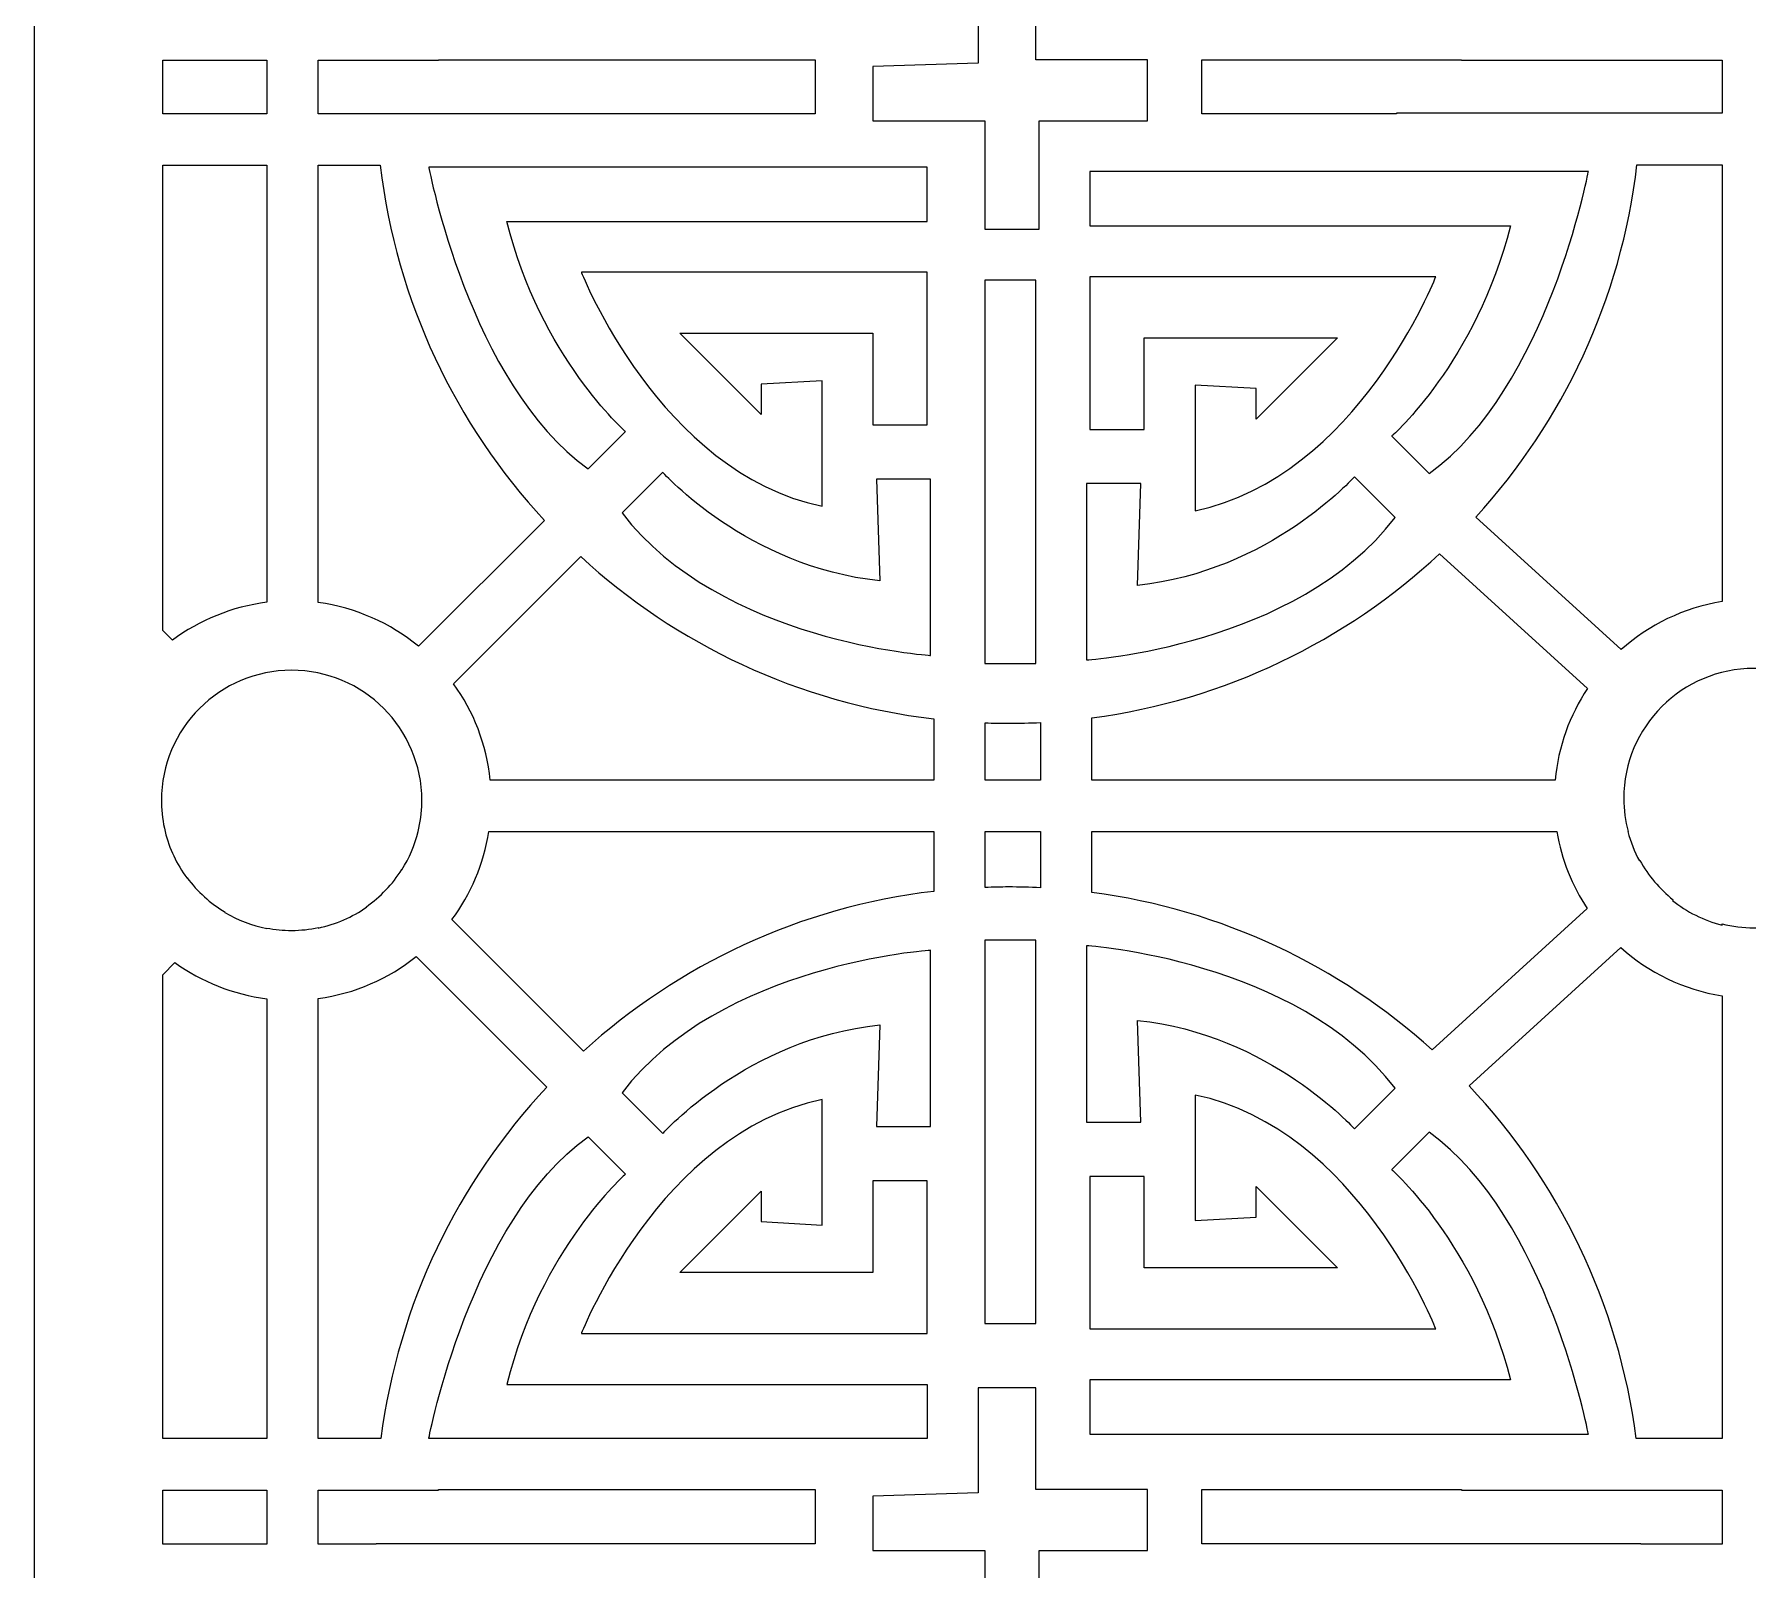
# Model space of a CAD drawing. Header units: centimetres. Extents: x 11.2 to 19.2, y -9 to 9.
# Drawn here: x 11.169 to 15.192, y -0.116 to 3.488 of the extents above; entities that cross this region are included whole.
import ezdxf

# ---------------------------------------------------------------- set-up
doc = ezdxf.new("R2010")
doc.units = ezdxf.units.CM
doc.header["$MEASUREMENT"] = 0
doc.layers.add('layer 1', color=7, linetype='Continuous')

msp = doc.modelspace()

# ---------------------------------------------------------------- linework, layer by layer
at = {"layer": 'layer 1', "color": 250}
for points, knots in [([(11.16922, 9.00077), (11.16922, 9.00077), (19.21435, 9.00077), (19.21435, 9.00077), (19.21435, 9.00077), (19.21435, 9.00077), (19.21435, -9.00021), (19.21435, -9.00021), (19.21435, -9.00021), (19.21435, -9.00021), (11.16922, -9.00021), (11.16922, -9.00021), (11.16922, -9.00021), (11.16922, -9.00021), (11.16922, 9.00077), (11.16922, 9.00077)], [0, 0, 0, 0, 0.2, 0.2, 0.2, 0.2, 0.4, 0.4, 0.4, 0.4, 0.6, 0.6, 0.6, 0.6, 1, 1, 1, 1]), ([(13.52814, 3.0299), (13.52814, 3.0299), (13.40081, 3.0299), (13.40081, 3.0299), (13.40081, 3.0299), (13.40081, 3.0299), (13.40081, 3.28462), (13.40081, 3.28462), (13.40081, 3.28462), (13.40081, 3.28462), (13.13816, 3.28462), (13.13816, 3.28462), (13.13816, 3.28462), (13.13816, 3.28462), (13.13816, 3.41195), (13.13816, 3.41195), (13.13816, 3.41195), (13.13816, 3.41195), (13.38489, 3.41994), (13.38489, 3.41994), (13.38489, 3.41994), (13.38489, 3.41994), (13.38489, 3.66669), (13.38489, 3.66669), (13.38489, 3.66669), (13.38489, 3.66669), (13.5202, 3.66669), (13.5202, 3.66669), (13.5202, 3.66669), (13.5202, 3.66669), (13.5202, 3.42791), (13.5202, 3.42791), (13.5202, 3.42791), (13.5202, 3.42791), (13.78286, 3.42791), (13.78286, 3.42791), (13.78286, 3.42791), (13.78286, 3.42791), (13.78286, 3.28462), (13.78286, 3.28462), (13.78286, 3.28462), (13.78286, 3.28462), (13.52814, 3.28462), (13.52814, 3.28462), (13.52814, 3.28462), (13.52814, 3.28462), (13.52814, 3.0299), (13.52814, 3.0299)], [0, 0, 0, 0, 0.0769231, 0.0769231, 0.0769231, 0.0769231, 0.1538462, 0.1538462, 0.1538462, 0.1538462, 0.2307692, 0.2307692, 0.2307692, 0.2307692, 0.3076923, 0.3076923, 0.3076923, 0.3076923, 0.3846154, 0.3846154, 0.3846154, 0.3846154, 0.4615385, 0.4615385, 0.4615385, 0.4615385, 0.5384615, 0.5384615, 0.5384615, 0.5384615, 0.6153846, 0.6153846, 0.6153846, 0.6153846, 0.6923077, 0.6923077, 0.6923077, 0.6923077, 0.7692308, 0.7692308, 0.7692308, 0.7692308, 0.8461538, 0.8461538, 0.8461538, 0.8461538, 1, 1, 1, 1]), ([(11.71539, 3.30113), (11.71539, 3.30113), (11.71539, 3.42685), (11.71539, 3.42685), (11.71539, 3.42685), (11.71539, 3.42685), (11.47091, 3.42685), (11.47091, 3.42685), (11.47091, 3.42685), (11.47091, 3.42685), (11.47091, 3.30113), (11.47091, 3.30113), (11.47091, 3.30113), (11.47091, 3.30113), (11.71539, 3.30113), (11.71539, 3.30113)], [0, 0, 0, 0, 0.2, 0.2, 0.2, 0.2, 0.4, 0.4, 0.4, 0.4, 0.6, 0.6, 0.6, 0.6, 1, 1, 1, 1]), ([(11.83607, 3.42685), (11.83607, 3.42685), (11.83607, 3.30113), (11.83607, 3.30113), (11.83607, 3.30113), (11.83607, 3.30113), (12.178, 3.30113), (12.178, 3.30113), (12.178, 3.30113), (12.178, 3.30113), (12.178, 3.30052), (12.178, 3.30052), (12.178, 3.30052), (12.178, 3.30052), (13.00284, 3.30052), (13.00284, 3.30052), (13.00284, 3.30052), (13.00284, 3.30052), (13.00284, 3.42791), (13.00284, 3.42791), (13.00284, 3.42791), (13.00284, 3.42791), (12.11791, 3.42791), (12.11791, 3.42791), (12.11791, 3.42791), (12.11791, 3.42791), (12.11791, 3.42685), (12.11791, 3.42685), (12.11791, 3.42685), (12.11791, 3.42685), (11.83607, 3.42685), (11.83607, 3.42685)], [0, 0, 0, 0, 0.1111111, 0.1111111, 0.1111111, 0.1111111, 0.2222222, 0.2222222, 0.2222222, 0.2222222, 0.3333333, 0.3333333, 0.3333333, 0.3333333, 0.4444444, 0.4444444, 0.4444444, 0.4444444, 0.5555556, 0.5555556, 0.5555556, 0.5555556, 0.6666667, 0.6666667, 0.6666667, 0.6666667, 0.7777778, 0.7777778, 0.7777778, 0.7777778, 1, 1, 1, 1]), ([(15.13145, 3.30213), (15.13145, 3.30213), (15.13145, 3.42685), (15.13145, 3.42685), (15.13145, 3.42685), (15.13145, 3.42685), (14.52004, 3.42685), (14.52004, 3.42685), (14.52004, 3.42685), (14.52004, 3.42685), (14.52004, 3.42791), (14.52004, 3.42791), (14.52004, 3.42791), (14.52004, 3.42791), (13.91023, 3.42791), (13.91023, 3.42791), (13.91023, 3.42791), (13.91023, 3.42791), (13.91023, 3.30052), (13.91023, 3.30052), (13.91023, 3.30052), (13.91023, 3.30052), (14.36703, 3.30052), (14.36703, 3.30052), (14.36703, 3.30052), (14.36703, 3.30052), (14.36703, 3.30213), (14.36703, 3.30213), (14.36703, 3.30213), (14.36703, 3.30213), (15.13145, 3.30213), (15.13145, 3.30213)], [0, 0, 0, 0, 0.1111111, 0.1111111, 0.1111111, 0.1111111, 0.2222222, 0.2222222, 0.2222222, 0.2222222, 0.3333333, 0.3333333, 0.3333333, 0.3333333, 0.4444444, 0.4444444, 0.4444444, 0.4444444, 0.5555556, 0.5555556, 0.5555556, 0.5555556, 0.6666667, 0.6666667, 0.6666667, 0.6666667, 0.7777778, 0.7777778, 0.7777778, 0.7777778, 1, 1, 1, 1]), ([(11.49376, 2.06534), (11.5572, 2.11256), (11.63299, 2.14412), (11.71539, 2.15428), (11.71539, 2.15428), (11.71539, 2.15428), (11.71539, 3.18045), (11.71539, 3.18045), (11.71539, 3.18045), (11.71539, 3.18045), (11.47091, 3.18045), (11.47091, 3.18045), (11.47091, 3.18045), (11.47091, 3.18045), (11.47091, 2.08819), (11.47091, 2.08819), (11.47091, 2.08819), (11.47091, 2.08819), (11.49376, 2.06534), (11.49376, 2.06534)], [0, 0, 0, 0, 0.1666667, 0.1666667, 0.1666667, 0.1666667, 0.3333333, 0.3333333, 0.3333333, 0.3333333, 0.5, 0.5, 0.5, 0.5, 0.6666667, 0.6666667, 0.6666667, 0.6666667, 1, 1, 1, 1]), ([(11.83607, 2.15366), (11.92462, 2.14182), (12.00536, 2.10527), (12.0711, 2.05114), (12.0711, 2.05114), (12.0711, 2.05114), (12.36666, 2.3467), (12.36666, 2.3467), (12.36666, 2.3467), (12.15866, 2.5713), (12.01917, 2.86029), (11.98142, 3.18045), (11.98142, 3.18045), (11.98142, 3.18045), (11.83607, 3.18045), (11.83607, 3.18045), (11.83607, 3.18045), (11.83607, 3.18045), (11.83607, 2.15366), (11.83607, 2.15366)], [0, 0, 0, 0, 0.1666667, 0.1666667, 0.1666667, 0.1666667, 0.3333333, 0.3333333, 0.3333333, 0.3333333, 0.5, 0.5, 0.5, 0.5, 0.6666667, 0.6666667, 0.6666667, 0.6666667, 1, 1, 1, 1]), ([(14.89451, 2.04324), (14.95972, 2.10139), (15.04129, 2.14159), (15.13145, 2.15608), (15.13145, 2.15608), (15.13145, 2.15608), (15.13145, 3.18146), (15.13145, 3.18146), (15.13145, 3.18146), (15.13145, 3.18146), (14.93176, 3.18146), (14.93176, 3.18146), (14.93176, 3.18146), (14.89461, 2.86446), (14.75772, 2.57799), (14.55333, 2.35427), (14.55333, 2.35427), (14.55333, 2.35427), (14.89451, 2.04324), (14.89451, 2.04324)], [0, 0, 0, 0, 0.1666667, 0.1666667, 0.1666667, 0.1666667, 0.3333333, 0.3333333, 0.3333333, 0.3333333, 0.5, 0.5, 0.5, 0.5, 0.6666667, 0.6666667, 0.6666667, 0.6666667, 1, 1, 1, 1]), ([(12.0954, 3.17584), (12.0954, 3.17584), (13.26544, 3.17584), (13.26544, 3.17584), (13.26544, 3.17584), (13.26544, 3.17584), (13.26544, 3.04852), (13.26544, 3.04852), (13.26544, 3.04852), (13.26544, 3.04852), (12.27845, 3.04852), (12.27845, 3.04852), (12.27845, 3.04852), (12.35809, 2.73011), (12.55706, 2.55501), (12.55706, 2.55501), (12.55706, 2.55501), (12.55706, 2.55501), (12.46951, 2.46744), (12.46951, 2.46744), (12.46951, 2.46744), (12.19094, 2.66644), (12.0954, 3.17584), (12.0954, 3.17584)], [0, 0, 0, 0, 0.1428571, 0.1428571, 0.1428571, 0.1428571, 0.2857143, 0.2857143, 0.2857143, 0.2857143, 0.4285714, 0.4285714, 0.4285714, 0.4285714, 0.5714286, 0.5714286, 0.5714286, 0.5714286, 0.7142857, 0.7142857, 0.7142857, 0.7142857, 1, 1, 1, 1]), ([(14.44355, 2.4568), (14.44355, 2.4568), (14.35598, 2.54433), (14.35598, 2.54433), (14.35598, 2.54433), (14.35598, 2.54433), (14.55495, 2.71947), (14.63456, 3.03783), (14.63456, 3.03783), (14.63456, 3.03783), (13.64754, 3.03783), (13.64754, 3.03783), (13.64754, 3.03783), (13.64754, 3.03783), (13.64754, 3.16523), (13.64754, 3.16523), (13.64754, 3.16523), (13.64754, 3.16523), (14.81761, 3.16523), (14.81761, 3.16523), (14.81761, 3.16523), (14.81761, 3.16523), (14.7221, 2.65579), (14.44355, 2.4568)], [0, 0, 0, 0, 0.1428571, 0.1428571, 0.1428571, 0.1428571, 0.2857143, 0.2857143, 0.2857143, 0.2857143, 0.4285714, 0.4285714, 0.4285714, 0.4285714, 0.5714286, 0.5714286, 0.5714286, 0.5714286, 0.7142857, 0.7142857, 0.7142857, 0.7142857, 1, 1, 1, 1]), ([(12.68441, 2.78583), (12.68441, 2.78583), (12.87542, 2.59479), (12.87542, 2.59479), (12.87542, 2.59479), (12.87542, 2.59479), (12.87542, 2.66644), (12.87542, 2.66644), (12.87542, 2.66644), (12.87542, 2.66644), (13.01872, 2.67436), (13.01872, 2.67436), (13.01872, 2.67436), (13.01872, 2.67436), (13.01872, 2.37987), (13.01872, 2.37987), (13.01872, 2.37987), (12.63666, 2.45949), (12.45359, 2.92911), (12.45359, 2.92911), (12.45359, 2.92911), (12.45359, 2.92911), (13.26544, 2.92911), (13.26544, 2.92911), (13.26544, 2.92911), (13.26544, 2.92911), (13.26544, 2.57091), (13.26544, 2.57091), (13.26544, 2.57091), (13.26544, 2.57091), (13.13814, 2.57091), (13.13814, 2.57091), (13.13814, 2.57091), (13.13814, 2.57091), (13.13814, 2.78583), (13.13814, 2.78583), (13.13814, 2.78583), (13.13814, 2.78583), (12.68441, 2.78583), (12.68441, 2.78583)], [0, 0, 0, 0, 0.0909091, 0.0909091, 0.0909091, 0.0909091, 0.1818182, 0.1818182, 0.1818182, 0.1818182, 0.2727273, 0.2727273, 0.2727273, 0.2727273, 0.3636364, 0.3636364, 0.3636364, 0.3636364, 0.4545455, 0.4545455, 0.4545455, 0.4545455, 0.5454545, 0.5454545, 0.5454545, 0.5454545, 0.6363636, 0.6363636, 0.6363636, 0.6363636, 0.7272727, 0.7272727, 0.7272727, 0.7272727, 0.8181818, 0.8181818, 0.8181818, 0.8181818, 1, 1, 1, 1]), ([(13.5202, 2.01105), (13.5202, 2.01105), (13.40081, 2.01105), (13.40081, 2.01105), (13.40081, 2.01105), (13.40081, 2.01105), (13.40081, 2.91053), (13.40081, 2.91053), (13.40081, 2.91053), (13.40081, 2.91053), (13.5202, 2.91053), (13.5202, 2.91053), (13.5202, 2.91053), (13.5202, 2.91053), (13.5202, 2.01105), (13.5202, 2.01105)], [0, 0, 0, 0, 0.2, 0.2, 0.2, 0.2, 0.4, 0.4, 0.4, 0.4, 0.6, 0.6, 0.6, 0.6, 1, 1, 1, 1]), ([(14.22862, 2.7752), (14.22862, 2.7752), (13.77493, 2.7752), (13.77493, 2.7752), (13.77493, 2.7752), (13.77493, 2.7752), (13.77493, 2.56029), (13.77493, 2.56029), (13.77493, 2.56029), (13.77493, 2.56029), (13.64754, 2.56029), (13.64754, 2.56029), (13.64754, 2.56029), (13.64754, 2.56029), (13.64754, 2.9185), (13.64754, 2.9185), (13.64754, 2.9185), (13.64754, 2.9185), (14.45947, 2.9185), (14.45947, 2.9185), (14.45947, 2.9185), (14.45947, 2.9185), (14.27638, 2.44884), (13.8943, 2.36925), (13.8943, 2.36925), (13.8943, 2.36925), (13.8943, 2.66375), (13.8943, 2.66375), (13.8943, 2.66375), (13.8943, 2.66375), (14.03758, 2.65579), (14.03758, 2.65579), (14.03758, 2.65579), (14.03758, 2.65579), (14.03758, 2.58418), (14.03758, 2.58418), (14.03758, 2.58418), (14.03758, 2.58418), (14.22862, 2.7752), (14.22862, 2.7752)], [0, 0, 0, 0, 0.0909091, 0.0909091, 0.0909091, 0.0909091, 0.1818182, 0.1818182, 0.1818182, 0.1818182, 0.2727273, 0.2727273, 0.2727273, 0.2727273, 0.3636364, 0.3636364, 0.3636364, 0.3636364, 0.4545455, 0.4545455, 0.4545455, 0.4545455, 0.5454545, 0.5454545, 0.5454545, 0.5454545, 0.6363636, 0.6363636, 0.6363636, 0.6363636, 0.7272727, 0.7272727, 0.7272727, 0.7272727, 0.8181818, 0.8181818, 0.8181818, 0.8181818, 1, 1, 1, 1]), ([(13.27343, 2.02965), (13.27343, 2.02965), (12.77995, 2.06151), (12.54909, 2.36397), (12.54909, 2.36397), (12.54909, 2.36397), (12.6446, 2.45949), (12.6446, 2.45949), (12.6446, 2.45949), (12.6446, 2.45949), (12.8436, 2.23661), (13.15404, 2.2048), (13.15404, 2.2048), (13.15404, 2.2048), (13.14611, 2.44355), (13.14611, 2.44355), (13.14611, 2.44355), (13.14611, 2.44355), (13.27343, 2.44355), (13.27343, 2.44355), (13.27343, 2.44355), (13.27343, 2.44355), (13.27343, 2.02965), (13.27343, 2.02965)], [0, 0, 0, 0, 0.1428571, 0.1428571, 0.1428571, 0.1428571, 0.2857143, 0.2857143, 0.2857143, 0.2857143, 0.4285714, 0.4285714, 0.4285714, 0.4285714, 0.5714286, 0.5714286, 0.5714286, 0.5714286, 0.7142857, 0.7142857, 0.7142857, 0.7142857, 1, 1, 1, 1]), ([(13.6396, 2.01904), (13.6396, 2.01904), (13.6396, 2.43294), (13.6396, 2.43294), (13.6396, 2.43294), (13.6396, 2.43294), (13.76697, 2.43294), (13.76697, 2.43294), (13.76697, 2.43294), (13.76697, 2.43294), (13.759, 2.19413), (13.759, 2.19413), (13.759, 2.19413), (14.06941, 2.22596), (14.26838, 2.44884), (14.26838, 2.44884), (14.26838, 2.44884), (14.26838, 2.44884), (14.36394, 2.35335), (14.36394, 2.35335), (14.36394, 2.35335), (14.13309, 2.05087), (13.6396, 2.01904), (13.6396, 2.01904)], [0, 0, 0, 0, 0.1428571, 0.1428571, 0.1428571, 0.1428571, 0.2857143, 0.2857143, 0.2857143, 0.2857143, 0.4285714, 0.4285714, 0.4285714, 0.4285714, 0.5714286, 0.5714286, 0.5714286, 0.5714286, 0.7142857, 0.7142857, 0.7142857, 0.7142857, 1, 1, 1, 1]), ([(12.1537, 1.96308), (12.20052, 1.8982), (12.23118, 1.82087), (12.2397, 1.73701), (12.2397, 1.73701), (12.2397, 1.73701), (13.28109, 1.73701), (13.28109, 1.73701), (13.28109, 1.73701), (13.28109, 1.73701), (13.28109, 1.88062), (13.28109, 1.88062), (13.28109, 1.88062), (12.96316, 1.91804), (12.67602, 2.05588), (12.45215, 2.26153), (12.45215, 2.26153), (12.45215, 2.26153), (12.1537, 1.96308), (12.1537, 1.96308)], [0, 0, 0, 0, 0.1666667, 0.1666667, 0.1666667, 0.1666667, 0.3333333, 0.3333333, 0.3333333, 0.3333333, 0.5, 0.5, 0.5, 0.5, 0.6666667, 0.6666667, 0.6666667, 0.6666667, 1, 1, 1, 1]), ([(14.73963, 1.73701), (14.74694, 1.81599), (14.77384, 1.88929), (14.81544, 1.95201), (14.81544, 1.95201), (14.81544, 1.95201), (14.46832, 2.26845), (14.46832, 2.26845), (14.46832, 2.26845), (14.24811, 2.06342), (13.96557, 1.92448), (13.65218, 1.88324), (13.65218, 1.88324), (13.65218, 1.88324), (13.65218, 1.73701), (13.65218, 1.73701), (13.65218, 1.73701), (13.65218, 1.73701), (14.73963, 1.73701), (14.73963, 1.73701)], [0, 0, 0, 0, 0.1666667, 0.1666667, 0.1666667, 0.1666667, 0.3333333, 0.3333333, 0.3333333, 0.3333333, 0.5, 0.5, 0.5, 0.5, 0.6666667, 0.6666667, 0.6666667, 0.6666667, 1, 1, 1, 1]), ([(11.77336, 1.99488), (11.94216, 1.99488), (12.07906, 1.85803), (12.07915, 1.68925), (12.07915, 1.68925), (12.07915, 1.68925), (12.07915, 1.68881), (12.07915, 1.68881), (12.07915, 1.68881), (12.07914, 1.68708), (12.07911, 1.68536), (12.07908, 1.68363), (12.07908, 1.68363), (12.0786, 1.66047), (12.07553, 1.63795), (12.07017, 1.61633), (12.07017, 1.61633), (12.07017, 1.61633), (12.07041, 1.61633), (12.07041, 1.61633), (12.07041, 1.61633), (12.06255, 1.58414), (12.0496, 1.55395), (12.03245, 1.52666), (12.03245, 1.52666), (12.03245, 1.52666), (12.03207, 1.52704), (12.03207, 1.52704), (12.03207, 1.52704), (12.01037, 1.49267), (11.98201, 1.46294), (11.94881, 1.43963), (11.94881, 1.43963), (11.94881, 1.43963), (11.94939, 1.43905), (11.94939, 1.43905), (11.94939, 1.43905), (11.91594, 1.41545), (11.87754, 1.3984), (11.83607, 1.38975), (11.83607, 1.38975), (11.83607, 1.38975), (11.83607, 1.39074), (11.83607, 1.39074), (11.83607, 1.39074), (11.81582, 1.38652), (11.79485, 1.38429), (11.77336, 1.38429), (11.77336, 1.38429), (11.75354, 1.38429), (11.73416, 1.3862), (11.71539, 1.3898), (11.71539, 1.3898), (11.71539, 1.3898), (11.71539, 1.38881), (11.71539, 1.38881), (11.71539, 1.38881), (11.68003, 1.39561), (11.64683, 1.40848), (11.61694, 1.42632), (11.61694, 1.42632), (11.61694, 1.42632), (11.61756, 1.42694), (11.61756, 1.42694), (11.61756, 1.42694), (11.58253, 1.44772), (11.55201, 1.47529), (11.52781, 1.50785), (11.52781, 1.50785), (11.52781, 1.50785), (11.52739, 1.50743), (11.52739, 1.50743), (11.52739, 1.50743), (11.50366, 1.53951), (11.48606, 1.57638), (11.47631, 1.61633), (11.47631, 1.61633), (11.47631, 1.61633), (11.47655, 1.61633), (11.47655, 1.61633), (11.47655, 1.61633), (11.47121, 1.63789), (11.46814, 1.66035), (11.46764, 1.68344), (11.46764, 1.68344), (11.46761, 1.6853), (11.46757, 1.68715), (11.46757, 1.68902), (11.46757, 1.68902), (11.46757, 1.68902), (11.46757, 1.68915), (11.46757, 1.68915), (11.46757, 1.68915), (11.46761, 1.85798), (11.60453, 1.99488), (11.77336, 1.99488)], [0, 0, 0, 0, 0.04, 0.04, 0.04, 0.04, 0.08, 0.08, 0.08, 0.08, 0.12, 0.12, 0.12, 0.12, 0.16, 0.16, 0.16, 0.16, 0.2, 0.2, 0.2, 0.2, 0.24, 0.24, 0.24, 0.24, 0.28, 0.28, 0.28, 0.28, 0.32, 0.32, 0.32, 0.32, 0.36, 0.36, 0.36, 0.36, 0.4, 0.4, 0.4, 0.4, 0.44, 0.44, 0.44, 0.44, 0.48, 0.48, 0.48, 0.48, 0.52, 0.52, 0.52, 0.52, 0.56, 0.56, 0.56, 0.56, 0.6, 0.6, 0.6, 0.6, 0.64, 0.64, 0.64, 0.64, 0.68, 0.68, 0.68, 0.68, 0.72, 0.72, 0.72, 0.72, 0.76, 0.76, 0.76, 0.76, 0.8, 0.8, 0.8, 0.8, 0.84, 0.84, 0.84, 0.84, 0.88, 0.88, 0.88, 0.88, 0.92, 0.92, 0.92, 0.92, 1, 1, 1, 1]), ([(15.20635, 1.99909), (15.37499, 1.99909), (15.51178, 1.8625), (15.51213, 1.69393), (15.51213, 1.69393), (15.51195, 1.6671), (15.5083, 1.6411), (15.50164, 1.61633), (15.50164, 1.61633), (15.50164, 1.61633), (15.50235, 1.61633), (15.50235, 1.61633), (15.50235, 1.61633), (15.49389, 1.58371), (15.48017, 1.5532), (15.46216, 1.52576), (15.46216, 1.52576), (15.46216, 1.52576), (15.46106, 1.52676), (15.46106, 1.52676), (15.46106, 1.52676), (15.43855, 1.49293), (15.40947, 1.46384), (15.37566, 1.44131), (15.37566, 1.44131), (15.37566, 1.44131), (15.37735, 1.43977), (15.37735, 1.43977), (15.37735, 1.43977), (15.34052, 1.41488), (15.29799, 1.39781), (15.25212, 1.39092), (15.25212, 1.39092), (15.25212, 1.39092), (15.25212, 1.39358), (15.25212, 1.39358), (15.25212, 1.39358), (15.23719, 1.39133), (15.22191, 1.39016), (15.20635, 1.39016), (15.20635, 1.39016), (15.18051, 1.39016), (15.15541, 1.39339), (15.13145, 1.39942), (15.13145, 1.39942), (15.13145, 1.39942), (15.13145, 1.39677), (15.13145, 1.39677), (15.13145, 1.39677), (15.08826, 1.40765), (15.04873, 1.42772), (15.01504, 1.45477), (15.01504, 1.45477), (15.01504, 1.45477), (15.01659, 1.45618), (15.01659, 1.45618), (15.01659, 1.45618), (14.98486, 1.48133), (14.95823, 1.51264), (14.93853, 1.54831), (14.93853, 1.54831), (14.93853, 1.54831), (14.93755, 1.54742), (14.93755, 1.54742), (14.93755, 1.54742), (14.92583, 1.56896), (14.91663, 1.59206), (14.91034, 1.61633), (14.91034, 1.61633), (14.91034, 1.61633), (14.91105, 1.61633), (14.91105, 1.61633), (14.91105, 1.61633), (14.9044, 1.64107), (14.90075, 1.66704), (14.90056, 1.69384), (14.90056, 1.69384), (14.90086, 1.86244), (15.03767, 1.99909), (15.20635, 1.99909)], [0, 0, 0, 0, 0.047619, 0.047619, 0.047619, 0.047619, 0.0952381, 0.0952381, 0.0952381, 0.0952381, 0.1428571, 0.1428571, 0.1428571, 0.1428571, 0.1904762, 0.1904762, 0.1904762, 0.1904762, 0.2380952, 0.2380952, 0.2380952, 0.2380952, 0.2857143, 0.2857143, 0.2857143, 0.2857143, 0.3333333, 0.3333333, 0.3333333, 0.3333333, 0.3809524, 0.3809524, 0.3809524, 0.3809524, 0.4285714, 0.4285714, 0.4285714, 0.4285714, 0.4761905, 0.4761905, 0.4761905, 0.4761905, 0.5238095, 0.5238095, 0.5238095, 0.5238095, 0.5714286, 0.5714286, 0.5714286, 0.5714286, 0.6190476, 0.6190476, 0.6190476, 0.6190476, 0.6666667, 0.6666667, 0.6666667, 0.6666667, 0.7142857, 0.7142857, 0.7142857, 0.7142857, 0.7619048, 0.7619048, 0.7619048, 0.7619048, 0.8095238, 0.8095238, 0.8095238, 0.8095238, 0.8571429, 0.8571429, 0.8571429, 0.8571429, 0.9047619, 0.9047619, 0.9047619, 0.9047619, 1, 1, 1, 1]), ([(13.40177, 1.73701), (13.40177, 1.73701), (13.53151, 1.73701), (13.53151, 1.73701), (13.53151, 1.73701), (13.53151, 1.73701), (13.53151, 1.87227), (13.53151, 1.87227), (13.53151, 1.87227), (13.50667, 1.87103), (13.48168, 1.87037), (13.45654, 1.87037), (13.45654, 1.87037), (13.43819, 1.87037), (13.41995, 1.8708), (13.40177, 1.87146), (13.40177, 1.87146), (13.40177, 1.87146), (13.40177, 1.73701), (13.40177, 1.73701)], [0, 0, 0, 0, 0.1666667, 0.1666667, 0.1666667, 0.1666667, 0.3333333, 0.3333333, 0.3333333, 0.3333333, 0.5, 0.5, 0.5, 0.5, 0.6666667, 0.6666667, 0.6666667, 0.6666667, 1, 1, 1, 1]), ([(12.23649, 1.61633), (12.22453, 1.53965), (12.194, 1.46912), (12.14961, 1.4095), (12.14961, 1.4095), (12.14961, 1.4095), (12.45832, 1.10079), (12.45832, 1.10079), (12.45832, 1.10079), (12.68132, 1.30324), (12.96611, 1.43885), (13.28109, 1.47591), (13.28109, 1.47591), (13.28109, 1.47591), (13.28109, 1.61633), (13.28109, 1.61633), (13.28109, 1.61633), (13.28109, 1.61633), (12.23649, 1.61633), (12.23649, 1.61633)], [0, 0, 0, 0, 0.1666667, 0.1666667, 0.1666667, 0.1666667, 0.3333333, 0.3333333, 0.3333333, 0.3333333, 0.5, 0.5, 0.5, 0.5, 0.6666667, 0.6666667, 0.6666667, 0.6666667, 1, 1, 1, 1]), ([(13.53151, 1.61633), (13.53151, 1.61633), (13.40177, 1.61633), (13.40177, 1.61633), (13.40177, 1.61633), (13.40177, 1.61633), (13.40177, 1.48507), (13.40177, 1.48507), (13.40177, 1.48507), (13.41995, 1.48573), (13.43819, 1.48616), (13.45654, 1.48616), (13.45654, 1.48616), (13.48168, 1.48616), (13.50667, 1.4855), (13.53151, 1.48426), (13.53151, 1.48426), (13.53151, 1.48426), (13.53151, 1.61633), (13.53151, 1.61633)], [0, 0, 0, 0, 0.1666667, 0.1666667, 0.1666667, 0.1666667, 0.3333333, 0.3333333, 0.3333333, 0.3333333, 0.5, 0.5, 0.5, 0.5, 0.6666667, 0.6666667, 0.6666667, 0.6666667, 1, 1, 1, 1]), ([(14.81481, 1.43553), (14.77946, 1.48913), (14.75481, 1.55041), (14.74391, 1.61633), (14.74391, 1.61633), (14.74391, 1.61633), (13.65218, 1.61633), (13.65218, 1.61633), (13.65218, 1.61633), (13.65218, 1.61633), (13.65218, 1.4733), (13.65218, 1.4733), (13.65218, 1.4733), (13.95743, 1.43314), (14.23343, 1.30028), (14.45109, 1.10396), (14.45109, 1.10396), (14.45109, 1.10396), (14.81481, 1.43553), (14.81481, 1.43553)], [0, 0, 0, 0, 0.1666667, 0.1666667, 0.1666667, 0.1666667, 0.3333333, 0.3333333, 0.3333333, 0.3333333, 0.5, 0.5, 0.5, 0.5, 0.6666667, 0.6666667, 0.6666667, 0.6666667, 1, 1, 1, 1]), ([(13.27343, 1.33751), (13.27343, 1.33751), (13.27343, 0.92359), (13.27343, 0.92359), (13.27343, 0.92359), (13.27343, 0.92359), (13.14612, 0.92359), (13.14612, 0.92359), (13.14612, 0.92359), (13.14612, 0.92359), (13.15406, 1.16237), (13.15406, 1.16237), (13.15406, 1.16237), (12.84366, 1.13057), (12.64465, 0.90766), (12.64465, 0.90766), (12.64465, 0.90766), (12.64465, 0.90766), (12.54912, 1.0032), (12.54912, 1.0032), (12.54912, 1.0032), (12.77995, 1.30567), (13.27343, 1.33751), (13.27343, 1.33751)], [0, 0, 0, 0, 0.1428571, 0.1428571, 0.1428571, 0.1428571, 0.2857143, 0.2857143, 0.2857143, 0.2857143, 0.4285714, 0.4285714, 0.4285714, 0.4285714, 0.5714286, 0.5714286, 0.5714286, 0.5714286, 0.7142857, 0.7142857, 0.7142857, 0.7142857, 1, 1, 1, 1]), ([(13.40081, 1.36138), (13.40081, 1.36138), (13.5202, 1.36138), (13.5202, 1.36138), (13.5202, 1.36138), (13.5202, 1.36138), (13.5202, 0.46197), (13.5202, 0.46197), (13.5202, 0.46197), (13.5202, 0.46197), (13.40081, 0.46197), (13.40081, 0.46197), (13.40081, 0.46197), (13.40081, 0.46197), (13.40081, 1.36138), (13.40081, 1.36138)], [0, 0, 0, 0, 0.2, 0.2, 0.2, 0.2, 0.4, 0.4, 0.4, 0.4, 0.6, 0.6, 0.6, 0.6, 1, 1, 1, 1]), ([(13.6396, 1.34812), (13.6396, 1.34812), (14.13315, 1.31628), (14.36397, 1.01382), (14.36397, 1.01382), (14.36397, 1.01382), (14.26844, 0.91832), (14.26844, 0.91832), (14.26844, 0.91832), (14.26844, 0.91832), (14.06944, 1.14117), (13.75906, 1.173), (13.75906, 1.173), (13.75906, 1.173), (13.76697, 0.93424), (13.76697, 0.93424), (13.76697, 0.93424), (13.76697, 0.93424), (13.6396, 0.93424), (13.6396, 0.93424), (13.6396, 0.93424), (13.6396, 0.93424), (13.6396, 1.34812), (13.6396, 1.34812)], [0, 0, 0, 0, 0.1428571, 0.1428571, 0.1428571, 0.1428571, 0.2857143, 0.2857143, 0.2857143, 0.2857143, 0.4285714, 0.4285714, 0.4285714, 0.4285714, 0.5714286, 0.5714286, 0.5714286, 0.5714286, 0.7142857, 0.7142857, 0.7142857, 0.7142857, 1, 1, 1, 1]), ([(15.13145, 1.23052), (15.0409, 1.24507), (14.95901, 1.28555), (14.89366, 1.34412), (14.89366, 1.34412), (14.89366, 1.34412), (14.53751, 1.01944), (14.53751, 1.01944), (14.53751, 1.01944), (14.7472, 0.79707), (14.8891, 0.51006), (14.93004, 0.1914), (14.93004, 0.1914), (14.93004, 0.1914), (15.13145, 0.1914), (15.13145, 0.1914), (15.13145, 0.1914), (15.13145, 0.1914), (15.13145, 1.23052), (15.13145, 1.23052)], [0, 0, 0, 0, 0.1666667, 0.1666667, 0.1666667, 0.1666667, 0.3333333, 0.3333333, 0.3333333, 0.3333333, 0.5, 0.5, 0.5, 0.5, 0.6666667, 0.6666667, 0.6666667, 0.6666667, 1, 1, 1, 1]), ([(11.71539, 1.2239), (11.6354, 1.23377), (11.56165, 1.2638), (11.49937, 1.30875), (11.49937, 1.30875), (11.49937, 1.30875), (11.47091, 1.28029), (11.47091, 1.28029), (11.47091, 1.28029), (11.47091, 1.28029), (11.47091, 0.1914), (11.47091, 0.1914), (11.47091, 0.1914), (11.47091, 0.1914), (11.71539, 0.1914), (11.71539, 0.1914), (11.71539, 0.1914), (11.71539, 0.1914), (11.71539, 1.2239), (11.71539, 1.2239)], [0, 0, 0, 0, 0.1666667, 0.1666667, 0.1666667, 0.1666667, 0.3333333, 0.3333333, 0.3333333, 0.3333333, 0.5, 0.5, 0.5, 0.5, 0.6666667, 0.6666667, 0.6666667, 0.6666667, 1, 1, 1, 1]), ([(12.06572, 1.32272), (12.00097, 1.27098), (11.92223, 1.23604), (11.83607, 1.22452), (11.83607, 1.22452), (11.83607, 1.22452), (11.83607, 0.1914), (11.83607, 0.1914), (11.83607, 0.1914), (11.83607, 0.1914), (11.98301, 0.1914), (11.98301, 0.1914), (11.98301, 0.1914), (12.02372, 0.50845), (12.16436, 0.79422), (12.37231, 1.01613), (12.37231, 1.01613), (12.37231, 1.01613), (12.06572, 1.32272), (12.06572, 1.32272)], [0, 0, 0, 0, 0.1666667, 0.1666667, 0.1666667, 0.1666667, 0.3333333, 0.3333333, 0.3333333, 0.3333333, 0.5, 0.5, 0.5, 0.5, 0.6666667, 0.6666667, 0.6666667, 0.6666667, 1, 1, 1, 1]), ([(12.68444, 0.58133), (12.68444, 0.58133), (13.13816, 0.58133), (13.13816, 0.58133), (13.13816, 0.58133), (13.13816, 0.58133), (13.13816, 0.79627), (13.13816, 0.79627), (13.13816, 0.79627), (13.13816, 0.79627), (13.26549, 0.79627), (13.26549, 0.79627), (13.26549, 0.79627), (13.26549, 0.79627), (13.26549, 0.43807), (13.26549, 0.43807), (13.26549, 0.43807), (13.26549, 0.43807), (12.45359, 0.43807), (12.45359, 0.43807), (12.45359, 0.43807), (12.45359, 0.43807), (12.63666, 0.90766), (13.01874, 0.98729), (13.01874, 0.98729), (13.01874, 0.98729), (13.01874, 0.69277), (13.01874, 0.69277), (13.01874, 0.69277), (13.01874, 0.69277), (12.87545, 0.70074), (12.87545, 0.70074), (12.87545, 0.70074), (12.87545, 0.70074), (12.87545, 0.77238), (12.87545, 0.77238), (12.87545, 0.77238), (12.87545, 0.77238), (12.68444, 0.58133), (12.68444, 0.58133)], [0, 0, 0, 0, 0.0909091, 0.0909091, 0.0909091, 0.0909091, 0.1818182, 0.1818182, 0.1818182, 0.1818182, 0.2727273, 0.2727273, 0.2727273, 0.2727273, 0.3636364, 0.3636364, 0.3636364, 0.3636364, 0.4545455, 0.4545455, 0.4545455, 0.4545455, 0.5454545, 0.5454545, 0.5454545, 0.5454545, 0.6363636, 0.6363636, 0.6363636, 0.6363636, 0.7272727, 0.7272727, 0.7272727, 0.7272727, 0.8181818, 0.8181818, 0.8181818, 0.8181818, 1, 1, 1, 1]), ([(14.22865, 0.59195), (14.22865, 0.59195), (14.03761, 0.78298), (14.03761, 0.78298), (14.03761, 0.78298), (14.03761, 0.78298), (14.03761, 0.71138), (14.03761, 0.71138), (14.03761, 0.71138), (14.03761, 0.71138), (13.89432, 0.7034), (13.89432, 0.7034), (13.89432, 0.7034), (13.89432, 0.7034), (13.89432, 0.9979), (13.89432, 0.9979), (13.89432, 0.9979), (14.2764, 0.91832), (14.45951, 0.4487), (14.45951, 0.4487), (14.45951, 0.4487), (14.45951, 0.4487), (13.64759, 0.4487), (13.64759, 0.4487), (13.64759, 0.4487), (13.64759, 0.4487), (13.64759, 0.80687), (13.64759, 0.80687), (13.64759, 0.80687), (13.64759, 0.80687), (13.77496, 0.80687), (13.77496, 0.80687), (13.77496, 0.80687), (13.77496, 0.80687), (13.77496, 0.59195), (13.77496, 0.59195), (13.77496, 0.59195), (13.77496, 0.59195), (14.22865, 0.59195), (14.22865, 0.59195)], [0, 0, 0, 0, 0.0909091, 0.0909091, 0.0909091, 0.0909091, 0.1818182, 0.1818182, 0.1818182, 0.1818182, 0.2727273, 0.2727273, 0.2727273, 0.2727273, 0.3636364, 0.3636364, 0.3636364, 0.3636364, 0.4545455, 0.4545455, 0.4545455, 0.4545455, 0.5454545, 0.5454545, 0.5454545, 0.5454545, 0.6363636, 0.6363636, 0.6363636, 0.6363636, 0.7272727, 0.7272727, 0.7272727, 0.7272727, 0.8181818, 0.8181818, 0.8181818, 0.8181818, 1, 1, 1, 1]), ([(12.09544, 0.1914), (12.09544, 0.1914), (12.11791, 0.1914), (12.11791, 0.1914), (12.11791, 0.1914), (12.11791, 0.1914), (12.11791, 0.1913), (12.11791, 0.1913), (12.11791, 0.1913), (12.11791, 0.1913), (13.26549, 0.1913), (13.26549, 0.1913), (13.26549, 0.1913), (13.26549, 0.1913), (13.26549, 0.31866), (13.26549, 0.31866), (13.26549, 0.31866), (13.26549, 0.31866), (12.2785, 0.31866), (12.2785, 0.31866), (12.2785, 0.31866), (12.35809, 0.63705), (12.55708, 0.81218), (12.55708, 0.81218), (12.55708, 0.81218), (12.55708, 0.81218), (12.46951, 0.89972), (12.46951, 0.89972), (12.46951, 0.89972), (12.19212, 0.70156), (12.09623, 0.19559), (12.09544, 0.1914)], [0, 0, 0, 0, 0.1111111, 0.1111111, 0.1111111, 0.1111111, 0.2222222, 0.2222222, 0.2222222, 0.2222222, 0.3333333, 0.3333333, 0.3333333, 0.3333333, 0.4444444, 0.4444444, 0.4444444, 0.4444444, 0.5555556, 0.5555556, 0.5555556, 0.5555556, 0.6666667, 0.6666667, 0.6666667, 0.6666667, 0.7777778, 0.7777778, 0.7777778, 0.7777778, 1, 1, 1, 1]), ([(14.81766, 0.20197), (14.81766, 0.20197), (13.64759, 0.20197), (13.64759, 0.20197), (13.64759, 0.20197), (13.64759, 0.20197), (13.64759, 0.32928), (13.64759, 0.32928), (13.64759, 0.32928), (13.64759, 0.32928), (14.63456, 0.32928), (14.63456, 0.32928), (14.63456, 0.32928), (14.55499, 0.64765), (14.35598, 0.82277), (14.35598, 0.82277), (14.35598, 0.82277), (14.35598, 0.82277), (14.44355, 0.91033), (14.44355, 0.91033), (14.44355, 0.91033), (14.72213, 0.71138), (14.81766, 0.20197), (14.81766, 0.20197)], [0, 0, 0, 0, 0.1428571, 0.1428571, 0.1428571, 0.1428571, 0.2857143, 0.2857143, 0.2857143, 0.2857143, 0.4285714, 0.4285714, 0.4285714, 0.4285714, 0.5714286, 0.5714286, 0.5714286, 0.5714286, 0.7142857, 0.7142857, 0.7142857, 0.7142857, 1, 1, 1, 1]), ([(13.52814, -0.32607), (13.52814, -0.32607), (13.40081, -0.32607), (13.40081, -0.32607), (13.40081, -0.32607), (13.40081, -0.32607), (13.40081, -0.07134), (13.40081, -0.07134), (13.40081, -0.07134), (13.40081, -0.07134), (13.13816, -0.07134), (13.13816, -0.07134), (13.13816, -0.07134), (13.13816, -0.07134), (13.13816, 0.05598), (13.13816, 0.05598), (13.13816, 0.05598), (13.13816, 0.05598), (13.38489, 0.06397), (13.38489, 0.06397), (13.38489, 0.06397), (13.38489, 0.06397), (13.38489, 0.31072), (13.38489, 0.31072), (13.38489, 0.31072), (13.38489, 0.31072), (13.5202, 0.31072), (13.5202, 0.31072), (13.5202, 0.31072), (13.5202, 0.31072), (13.5202, 0.07194), (13.5202, 0.07194), (13.5202, 0.07194), (13.5202, 0.07194), (13.78286, 0.07194), (13.78286, 0.07194), (13.78286, 0.07194), (13.78286, 0.07194), (13.78286, -0.07134), (13.78286, -0.07134), (13.78286, -0.07134), (13.78286, -0.07134), (13.52814, -0.07134), (13.52814, -0.07134), (13.52814, -0.07134), (13.52814, -0.07134), (13.52814, -0.32607), (13.52814, -0.32607)], [0, 0, 0, 0, 0.0769231, 0.0769231, 0.0769231, 0.0769231, 0.1538462, 0.1538462, 0.1538462, 0.1538462, 0.2307692, 0.2307692, 0.2307692, 0.2307692, 0.3076923, 0.3076923, 0.3076923, 0.3076923, 0.3846154, 0.3846154, 0.3846154, 0.3846154, 0.4615385, 0.4615385, 0.4615385, 0.4615385, 0.5384615, 0.5384615, 0.5384615, 0.5384615, 0.6153846, 0.6153846, 0.6153846, 0.6153846, 0.6923077, 0.6923077, 0.6923077, 0.6923077, 0.7692308, 0.7692308, 0.7692308, 0.7692308, 0.8461538, 0.8461538, 0.8461538, 0.8461538, 1, 1, 1, 1]), ([(11.71539, -0.056), (11.71539, -0.056), (11.71539, 0.07072), (11.71539, 0.07072), (11.71539, 0.07072), (11.71539, 0.07072), (11.47091, 0.07072), (11.47091, 0.07072), (11.47091, 0.07072), (11.47091, 0.07072), (11.47091, -0.056), (11.47091, -0.056), (11.47091, -0.056), (11.47091, -0.056), (11.71539, -0.056), (11.71539, -0.056)], [0, 0, 0, 0, 0.2, 0.2, 0.2, 0.2, 0.4, 0.4, 0.4, 0.4, 0.6, 0.6, 0.6, 0.6, 1, 1, 1, 1]), ([(11.83607, 0.07072), (11.83607, 0.07072), (11.83607, -0.056), (11.83607, -0.056), (11.83607, -0.056), (11.83607, -0.056), (11.97209, -0.056), (11.97209, -0.056), (11.97209, -0.056), (11.97209, -0.056), (11.97207, -0.05545), (11.97207, -0.05545), (11.97207, -0.05545), (11.97207, -0.05545), (13.00284, -0.05545), (13.00284, -0.05545), (13.00284, -0.05545), (13.00284, -0.05545), (13.00284, 0.07194), (13.00284, 0.07194), (13.00284, 0.07194), (13.00284, 0.07194), (12.11791, 0.07194), (12.11791, 0.07194), (12.11791, 0.07194), (12.11791, 0.07194), (12.11791, 0.07072), (12.11791, 0.07072), (12.11791, 0.07072), (12.11791, 0.07072), (11.83607, 0.07072), (11.83607, 0.07072)], [0, 0, 0, 0, 0.1111111, 0.1111111, 0.1111111, 0.1111111, 0.2222222, 0.2222222, 0.2222222, 0.2222222, 0.3333333, 0.3333333, 0.3333333, 0.3333333, 0.4444444, 0.4444444, 0.4444444, 0.4444444, 0.5555556, 0.5555556, 0.5555556, 0.5555556, 0.6666667, 0.6666667, 0.6666667, 0.6666667, 0.7777778, 0.7777778, 0.7777778, 0.7777778, 1, 1, 1, 1]), ([(15.13145, -0.056), (15.13145, -0.056), (15.13145, 0.07072), (15.13145, 0.07072), (15.13145, 0.07072), (15.13145, 0.07072), (14.52004, 0.07072), (14.52004, 0.07072), (14.52004, 0.07072), (14.52004, 0.07072), (14.52004, 0.07194), (14.52004, 0.07194), (14.52004, 0.07194), (14.52004, 0.07194), (13.91023, 0.07194), (13.91023, 0.07194), (13.91023, 0.07194), (13.91023, 0.07194), (13.91023, -0.05545), (13.91023, -0.05545), (13.91023, -0.05545), (13.91023, -0.05545), (14.941, -0.05545), (14.941, -0.05545), (14.941, -0.05545), (14.941, -0.05545), (14.94097, -0.056), (14.94097, -0.056), (14.94097, -0.056), (14.94097, -0.056), (15.13145, -0.056), (15.13145, -0.056)], [0, 0, 0, 0, 0.1111111, 0.1111111, 0.1111111, 0.1111111, 0.2222222, 0.2222222, 0.2222222, 0.2222222, 0.3333333, 0.3333333, 0.3333333, 0.3333333, 0.4444444, 0.4444444, 0.4444444, 0.4444444, 0.5555556, 0.5555556, 0.5555556, 0.5555556, 0.6666667, 0.6666667, 0.6666667, 0.6666667, 0.7777778, 0.7777778, 0.7777778, 0.7777778, 1, 1, 1, 1])]:
    msp.add_open_spline(points, degree=3, knots=knots, dxfattribs=at)

doc.saveas('drawing.dxf')
